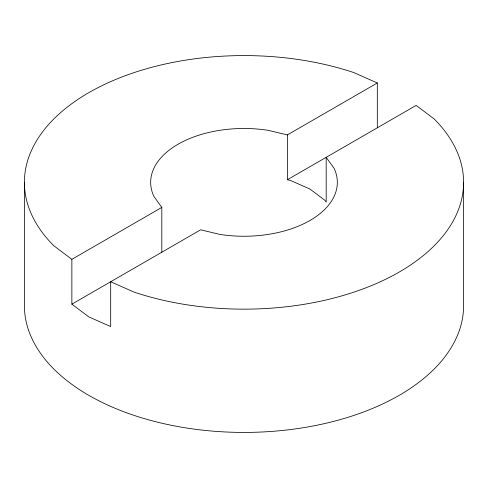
<?xml version="1.0" encoding="UTF-8"?>
<svg xmlns="http://www.w3.org/2000/svg" width="488" height="488" viewBox="0 0 488 488"><rect width="100%" height="100%" fill="white"/><g stroke="black" fill="none" stroke-linecap="round" stroke-linejoin="round"><path stroke-width="0.73" d="M287.371 134.914L287.371 179.736L416.136 105.396L434.18 118.974A219.6 126.782 0 0 1 399.282 272.017A219.6 126.782 0 0 1 134.2 292.166L110.684 281.747L110.684 326.57L88.718 316.84L71.864 304.158L71.864 259.335L161.809 207.406L153.848 196.31A93.33 53.881 0 0 1 268.156 130.314L287.371 134.914L377.315 82.984L377.315 127.807M71.864 304.158L200.629 229.817L219.844 234.411A93.33 53.881 0 0 0 334.152 168.421L326.191 157.325L326.191 202.148L324.825 200.251L309.996 189.088L290.665 180.523L287.371 179.736M377.315 82.984L353.8 72.566A219.6 126.782 0 0 0 88.718 92.714A219.6 126.782 0 0 0 53.82 245.757L71.864 259.335M463.6 182.366L463.6 305.634A219.6 126.782 0 0 1 244 432.423A219.6 126.782 0 0 1 24.4 305.634L24.4 182.366M161.809 207.406L161.809 252.229"/></g></svg>
